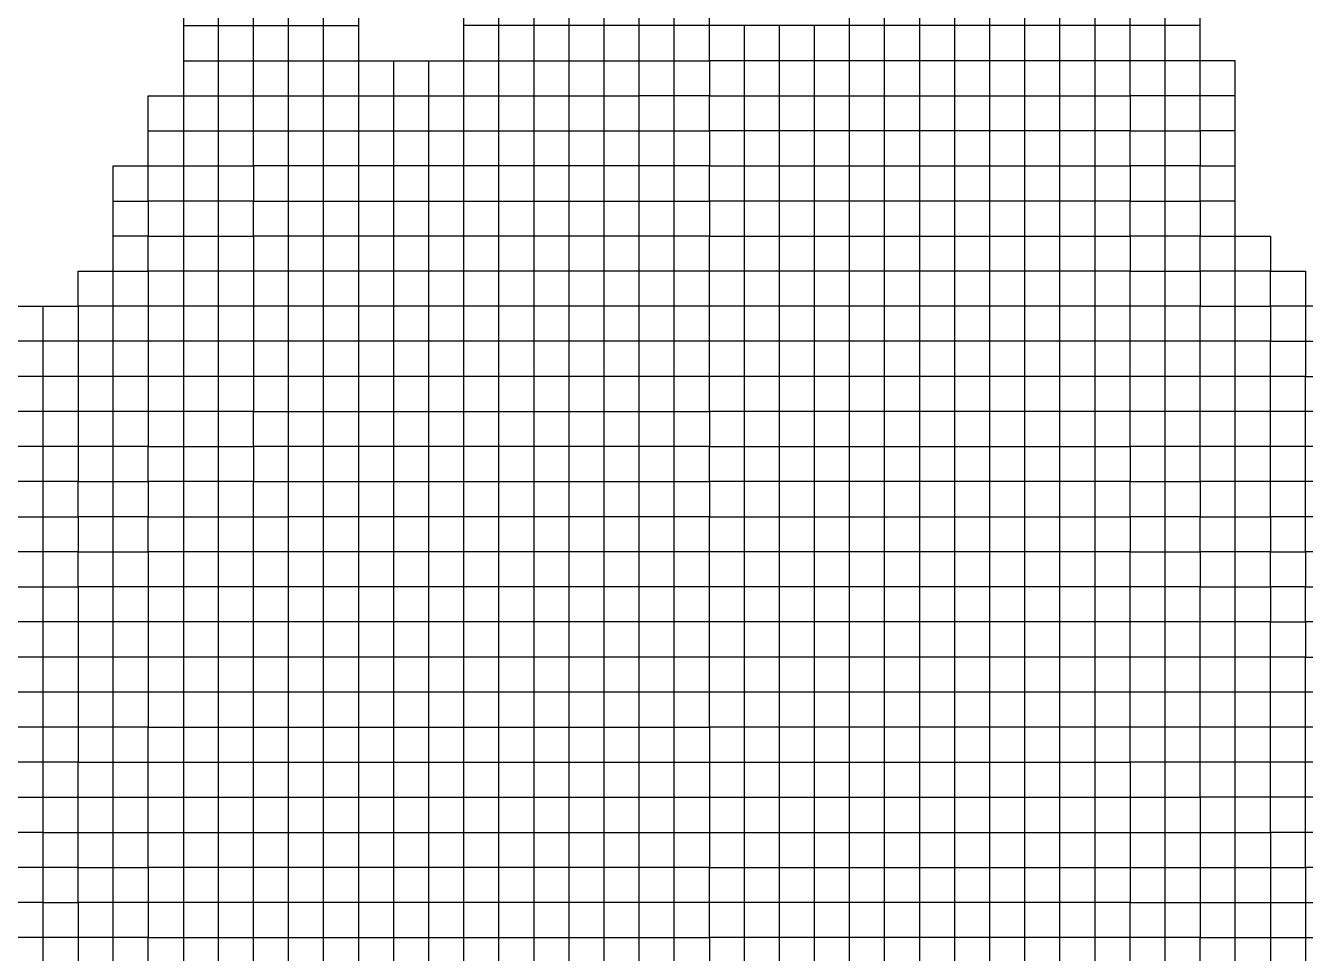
# Model space of a CAD drawing. Header units: millimetres. Extents: x 0 to 420, y 0 to 297.
# Drawn here: x 357.578 to 360.74, y 71.318 to 73.61 of the extents above; entities that cross this region are included whole.
import ezdxf
from ezdxf.enums import TextEntityAlignment as Align

# ---------------------------------------------------------------- set-up
doc = ezdxf.new("R2010")
doc.units = ezdxf.units.MM
doc.layers.add('TEXT', color=255, linetype='Continuous')
doc.styles.add('ECL', font='SIMFANG_2312.TTF', dxfattribs={"width": 0.7, "height": 3})

# ---------------------------------------------------------------- blocks, each defined once
blk = doc.blocks.new('*U60')
at = {"color": 34, "linetype": 'Continuous'}
for points in [[(-25.0635, -3.0005), (-25.212, -3.0005)], [(-19.569, -1.2185), (-19.7175, -1.2185), (-19.7175, -1.07), (-19.866, -1.07), (-19.866, -0.9215), (-20.0145, -0.9215), (-20.163, -0.9215), (-20.163, -0.773), (-20.3115, -0.773), (-20.46, -0.773), (-20.46, -0.6245), (-20.6085, -0.6245), (-20.757, -0.6245), (-20.9055, -0.6245), (-21.054, -0.6245), (-21.2025, -0.6245), (-21.351, -0.6245), (-21.4995, -0.6245), (-21.648, -0.6245), (-21.7965, -0.6245), (-21.945, -0.6245), (-22.0935, -0.6245), (-22.242, -0.6245), (-22.242, -0.476), (-22.3905, -0.476), (-22.539, -0.476), (-22.6875, -0.476), (-22.836, -0.476), (-22.9845, -0.476), (-23.133, -0.476), (-23.2815, -0.476), (-23.43, -0.476), (-23.5785, -0.476), (-23.727, -0.476), (-23.8755, -0.476), (-24.024, -0.476), (-24.1725, -0.476), (-24.1725, -0.6245), (-24.321, -0.6245), (-24.4695, -0.6245), (-24.618, -0.6245), (-24.618, -0.773), (-24.7665, -0.773), (-24.915, -0.773), (-24.915, -0.9215), (-25.0635, -0.9215), (-25.212, -0.9215)]]:
    blk.add_lwpolyline(points, dxfattribs=at)
at = {"color": 47, "linetype": 'Continuous'}
for points in [[(-20.9055, -3.5945), (-20.9055, -3.446), (-20.9055, -3.2975), (-20.9055, -3.149), (-20.9055, -3.0005), (-20.9055, -2.852), (-20.9055, -2.7035), (-20.9055, -2.555), (-20.9055, -2.4065), (-20.9055, -2.258), (-20.9055, -2.1095), (-20.9055, -1.961), (-20.9055, -1.8125), (-20.9055, -1.664), (-20.9055, -1.5155), (-20.9055, -1.367), (-20.9055, -1.2185), (-20.9055, -1.07), (-20.9055, -0.9215), (-20.9055, -0.773), (-20.9055, -0.6245), (-20.9055, -0.476), (-20.9055, -0.3275), (-20.9055, -0.179), (-20.9055, -0.0305), (-20.9055, 0.118), (-20.9055, 0.2665), (-20.9055, 0.415), (-20.9055, 0.5635)], [(-24.4695, 0.5635), (-24.4695, 0.415), (-24.4695, 0.2665), (-24.4695, 0.118), (-24.4695, -0.0305), (-24.4695, -0.179), (-24.4695, -0.3275), (-24.4695, -0.476), (-24.4695, -0.6245), (-24.4695, -0.773), (-24.4695, -0.9215), (-24.4695, -1.07), (-24.4695, -1.2185), (-24.4695, -1.367), (-24.4695, -1.5155), (-24.4695, -1.664), (-24.4695, -1.8125), (-24.4695, -1.961), (-24.4695, -2.1095), (-24.4695, -2.258), (-24.4695, -2.4065), (-24.4695, -2.555), (-24.4695, -2.7035), (-24.4695, -2.852), (-24.4695, -3.0005), (-24.4695, -3.149), (-24.4695, -3.2975), (-24.4695, -3.446), (-24.4695, -3.5945)]]:
    blk.add_lwpolyline(points, dxfattribs=at)
at = {"color": 77, "linetype": 'Continuous'}
for points in [[(-24.1725, -3.5945), (-24.1725, -3.446), (-24.1725, -3.2975), (-24.1725, -3.149), (-24.1725, -3.0005), (-24.1725, -2.852), (-24.1725, -2.7035), (-24.1725, -2.555), (-24.1725, -2.4065), (-24.1725, -2.258), (-24.1725, -2.1095), (-24.1725, -1.961), (-24.1725, -1.8125), (-24.1725, -1.664), (-24.024, -1.664), (-24.024, -1.5155), (-24.024, -1.367), (-24.024, -1.2185), (-24.024, -1.07), (-24.024, -0.9215), (-24.024, -0.773), (-24.024, -0.6245), (-24.024, -0.476), (-24.024, -0.3275), (-24.024, -0.179), (-24.024, -0.0305), (-24.024, 0.118), (-24.024, 0.2665), (-24.024, 0.415), (-24.024, 0.5635)], [(-22.3905, -3.5945), (-22.3905, -3.446), (-22.3905, -3.2975), (-22.3905, -3.149), (-22.3905, -3.0005), (-22.3905, -2.852), (-22.3905, -2.7035), (-22.3905, -2.555), (-22.3905, -2.4065), (-22.3905, -2.258), (-22.3905, -2.1095), (-22.3905, -1.961), (-22.3905, -1.8125), (-22.3905, -1.664), (-22.3905, -1.5155), (-22.3905, -1.367), (-22.3905, -1.2185), (-22.3905, -1.07), (-22.3905, -0.9215), (-22.3905, -0.773), (-22.3905, -0.6245), (-22.3905, -0.476), (-22.3905, -0.3275), (-22.3905, -0.179), (-22.3905, -0.0305), (-22.3905, 0.118), (-22.3905, 0.2665), (-22.3905, 0.415), (-22.3905, 0.5635)], [(-23.8755, -3.5945), (-23.8755, -3.446), (-23.8755, -3.2975), (-23.8755, -3.149), (-23.8755, -3.0005), (-23.8755, -2.852), (-23.8755, -2.7035), (-23.8755, -2.555), (-23.8755, -2.4065), (-23.8755, -2.258), (-23.8755, -2.1095), (-23.8755, -1.961), (-23.8755, -1.8125), (-23.8755, -1.664), (-23.8755, -1.5155), (-23.8755, -1.367), (-23.8755, -1.2185), (-23.8755, -1.07), (-23.8755, -0.9215), (-23.8755, -0.773), (-23.8755, -0.6245), (-23.8755, -0.476), (-23.8755, -0.3275), (-23.8755, -0.179), (-23.8755, -0.0305), (-23.8755, 0.118), (-23.8755, 0.2665), (-23.8755, 0.415), (-23.8755, 0.5635)]]:
    blk.add_lwpolyline(points, dxfattribs=at)
at = {"color": 87, "linetype": 'Continuous'}
for points in [[(-21.351, -3.5945), (-21.351, -3.446), (-21.351, -3.2975), (-21.351, -3.149), (-21.351, -3.0005), (-21.351, -2.852), (-21.351, -2.7035), (-21.351, -2.555), (-21.351, -2.4065), (-21.351, -2.258), (-21.351, -2.1095), (-21.351, -1.961), (-21.351, -1.8125), (-21.351, -1.664), (-21.351, -1.5155), (-21.351, -1.367), (-21.351, -1.2185), (-21.351, -1.07), (-21.351, -0.9215), (-21.351, -0.773), (-21.351, -0.6245), (-21.351, -0.476), (-21.351, -0.3275), (-21.351, -0.179), (-21.351, -0.0305), (-21.351, 0.118), (-21.351, 0.2665), (-21.351, 0.415), (-21.351, 0.5635)], [(-21.648, -3.5945), (-21.648, -3.446), (-21.648, -3.2975), (-21.648, -3.149), (-21.648, -3.0005), (-21.648, -2.852), (-21.648, -2.7035), (-21.648, -2.555), (-21.648, -2.4065), (-21.648, -2.258), (-21.648, -2.1095), (-21.648, -1.961), (-21.648, -1.8125), (-21.648, -1.664), (-21.648, -1.5155), (-21.648, -1.367), (-21.648, -1.2185), (-21.648, -1.07), (-21.648, -0.9215), (-21.648, -0.773), (-21.648, -0.6245), (-21.648, -0.476), (-21.648, -0.3275), (-21.648, -0.179), (-21.648, -0.0305), (-21.648, 0.118), (-21.648, 0.2665), (-21.648, 0.415), (-21.648, 0.5635)], [(-24.7665, -3.5945), (-24.7665, -3.446), (-24.7665, -3.2975), (-24.7665, -3.149), (-24.7665, -3.0005), (-24.7665, -2.852), (-24.7665, -2.7035), (-24.7665, -2.555), (-24.7665, -2.4065), (-24.7665, -2.258), (-24.7665, -2.1095), (-24.7665, -1.961), (-24.7665, -1.8125), (-24.7665, -1.664), (-24.7665, -1.5155), (-24.7665, -1.367), (-24.7665, -1.2185), (-24.7665, -1.07), (-24.7665, -0.9215), (-24.7665, -0.773), (-24.7665, -0.6245), (-24.7665, -0.476), (-24.7665, -0.3275), (-24.7665, -0.179), (-24.618, -0.179), (-24.618, -0.0305), (-24.618, 0.118), (-24.4695, 0.118), (-24.321, 0.118), (-24.1725, 0.118), (-24.1725, 0.2665), (-24.024, 0.2665), (-23.8755, 0.2665), (-23.727, 0.2665), (-23.2815, 0.2665), (-23.133, 0.2665), (-22.9845, 0.2665), (-22.836, 0.2665), (-22.6875, 0.2665), (-22.539, 0.2665), (-22.3905, 0.2665), (-22.242, 0.2665), (-22.242, 0.118), (-22.0935, 0.118), (-21.945, 0.118), (-21.7965, 0.118), (-21.648, 0.118), (-21.4995, 0.118), (-21.351, 0.118), (-21.2025, 0.118), (-21.054, 0.118), (-20.9055, 0.118), (-20.757, 0.118), (-20.6085, 0.118), (-20.46, 0.118), (-20.46, -0.0305), (-20.3115, -0.0305), (-20.163, -0.0305), (-20.163, -0.179), (-20.0145, -0.179)]]:
    blk.add_lwpolyline(points, dxfattribs=at)
at = {"color": 97, "linetype": 'Continuous'}
for points in [[(-20.757, -3.5945), (-20.757, -3.446), (-20.757, -3.2975), (-20.757, -3.149), (-20.757, -3.0005), (-20.757, -2.852), (-20.757, -2.7035), (-20.757, -2.555), (-20.757, -2.4065), (-20.757, -2.258), (-20.757, -2.1095), (-20.757, -1.961), (-20.757, -1.8125), (-20.757, -1.664), (-20.757, -1.5155), (-20.757, -1.367), (-20.757, -1.2185), (-20.757, -1.07), (-20.757, -0.9215), (-20.757, -0.773), (-20.757, -0.6245), (-20.757, -0.476), (-20.757, -0.3275), (-20.757, -0.179), (-20.757, -0.0305), (-20.757, 0.118), (-20.757, 0.2665), (-20.757, 0.415), (-20.757, 0.5635)], [(-20.6085, -3.5945), (-20.6085, -3.446), (-20.6085, -3.2975), (-20.6085, -3.149), (-20.6085, -3.0005), (-20.6085, -2.852), (-20.6085, -2.7035), (-20.6085, -2.555), (-20.6085, -2.4065), (-20.6085, -2.258), (-20.6085, -2.1095), (-20.6085, -1.961), (-20.6085, -1.8125), (-20.6085, -1.664), (-20.6085, -1.5155), (-20.6085, -1.367), (-20.6085, -1.2185), (-20.6085, -1.07), (-20.6085, -0.9215), (-20.6085, -0.773), (-20.6085, -0.6245), (-20.6085, -0.476), (-20.6085, -0.3275), (-20.6085, -0.179), (-20.6085, -0.0305), (-20.6085, 0.118), (-20.6085, 0.2665), (-20.6085, 0.415), (-20.6085, 0.5635)], [(-22.9845, -3.5945), (-22.9845, -3.446), (-22.9845, -3.2975), (-22.9845, -3.149), (-22.9845, -3.0005), (-22.9845, -2.852), (-22.9845, -2.7035), (-22.9845, -2.555), (-22.9845, -2.4065), (-22.9845, -2.258), (-22.9845, -2.1095), (-22.9845, -1.961), (-22.9845, -1.8125), (-22.9845, -1.664), (-22.9845, -1.5155), (-22.9845, -1.367), (-22.9845, -1.2185), (-22.9845, -1.07), (-22.9845, -0.9215), (-22.9845, -0.773), (-22.9845, -0.6245), (-22.9845, -0.476), (-22.9845, -0.3275), (-22.9845, -0.179), (-22.9845, -0.0305), (-22.9845, 0.118), (-22.9845, 0.2665), (-22.9845, 0.415), (-22.9845, 0.5635)], [(-23.2815, -3.5945), (-23.2815, -3.446), (-23.2815, -3.2975), (-23.2815, -3.149), (-23.2815, -3.0005), (-23.2815, -2.852), (-23.2815, -2.7035), (-23.2815, -2.555), (-23.2815, -2.4065), (-23.2815, -2.258), (-23.2815, -2.1095), (-23.2815, -1.961), (-23.2815, -1.8125), (-23.2815, -1.664), (-23.2815, -1.5155), (-23.2815, -1.367), (-23.2815, -1.2185), (-23.2815, -1.07), (-23.2815, -0.9215), (-23.2815, -0.773), (-23.2815, -0.6245), (-23.2815, -0.476), (-23.2815, -0.3275), (-23.2815, -0.179), (-23.2815, -0.0305), (-23.2815, 0.118), (-23.2815, 0.2665), (-23.2815, 0.415), (-23.2815, 0.5635)], [(-21.4995, -3.5945), (-21.4995, -3.446), (-21.4995, -3.2975), (-21.4995, -3.149), (-21.4995, -3.0005), (-21.4995, -2.852), (-21.4995, -2.7035), (-21.4995, -2.555), (-21.4995, -2.4065), (-21.4995, -2.258), (-21.4995, -2.1095), (-21.4995, -1.961), (-21.4995, -1.8125), (-21.4995, -1.664), (-21.4995, -1.5155), (-21.4995, -1.367), (-21.4995, -1.2185), (-21.4995, -1.07), (-21.4995, -0.9215), (-21.4995, -0.773), (-21.4995, -0.6245), (-21.4995, -0.476), (-21.4995, -0.3275), (-21.4995, -0.179), (-21.4995, -0.0305), (-21.4995, 0.118), (-21.4995, 0.2665), (-21.4995, 0.415), (-21.4995, 0.5635)], [(-21.054, -3.5945), (-21.054, -3.446), (-21.054, -3.2975), (-21.054, -3.149), (-21.054, -3.0005), (-21.054, -2.852), (-21.054, -2.7035), (-21.054, -2.555), (-21.054, -2.4065), (-21.054, -2.258), (-21.054, -2.1095), (-21.054, -1.961), (-21.054, -1.8125), (-21.054, -1.664), (-21.054, -1.5155), (-21.054, -1.367), (-21.054, -1.2185), (-21.054, -1.07), (-21.054, -0.9215), (-21.054, -0.773), (-21.054, -0.6245), (-21.054, -0.476), (-21.054, -0.3275), (-21.054, -0.179), (-21.054, -0.0305), (-21.054, 0.118), (-21.054, 0.2665), (-21.054, 0.415), (-21.054, 0.5635)], [(-21.2025, -3.5945), (-21.2025, -3.446), (-21.2025, -3.2975), (-21.2025, -3.149), (-21.2025, -3.0005), (-21.2025, -2.852), (-21.2025, -2.7035), (-21.2025, -2.555), (-21.2025, -2.4065), (-21.2025, -2.258), (-21.2025, -2.1095), (-21.2025, -1.961), (-21.2025, -1.8125), (-21.2025, -1.664), (-21.2025, -1.5155), (-21.2025, -1.367), (-21.2025, -1.2185), (-21.2025, -1.07), (-21.2025, -0.9215), (-21.2025, -0.773), (-21.2025, -0.6245), (-21.2025, -0.476), (-21.2025, -0.3275), (-21.2025, -0.179), (-21.2025, -0.0305), (-21.2025, 0.118), (-21.2025, 0.2665), (-21.2025, 0.415), (-21.2025, 0.5635)], [(-20.3115, -3.5945), (-20.3115, -3.446), (-20.3115, -3.2975), (-20.3115, -3.149), (-20.3115, -3.0005), (-20.3115, -2.852), (-20.3115, -2.7035), (-20.3115, -2.555), (-20.3115, -2.4065), (-20.3115, -2.258), (-20.3115, -2.1095), (-20.3115, -1.961), (-20.3115, -1.8125), (-20.3115, -1.664), (-20.3115, -1.5155), (-20.3115, -1.367), (-20.3115, -1.2185), (-20.3115, -1.07), (-20.3115, -0.9215), (-20.3115, -0.773), (-20.3115, -0.6245), (-20.3115, -0.476), (-20.3115, -0.3275), (-20.3115, -0.179), (-20.3115, -0.0305), (-20.3115, 0.118), (-20.3115, 0.2665), (-20.3115, 0.415), (-20.3115, 0.5635)], [(-24.321, -3.5945), (-24.321, -3.446), (-24.321, -3.2975), (-24.321, -3.149), (-24.321, -3.0005), (-24.321, -2.852), (-24.321, -2.7035), (-24.321, -2.555), (-24.321, -2.4065), (-24.321, -2.258), (-24.321, -2.1095), (-24.321, -1.961), (-24.321, -1.8125), (-24.321, -1.664), (-24.321, -1.5155), (-24.321, -1.367), (-24.321, -1.2185), (-24.321, -1.07), (-24.321, -0.9215), (-24.321, -0.773), (-24.321, -0.6245), (-24.321, -0.476), (-24.321, -0.3275), (-24.321, -0.179), (-24.321, -0.0305), (-24.321, 0.118), (-24.321, 0.2665), (-24.321, 0.415), (-24.321, 0.5635)]]:
    blk.add_lwpolyline(points, dxfattribs=at)
at = {"color": 57, "linetype": 'Continuous'}
for points in [[(-22.6875, -3.5945), (-22.6875, -3.446), (-22.6875, -3.2975), (-22.6875, -3.149), (-22.6875, -3.0005), (-22.6875, -2.852), (-22.6875, -2.7035), (-22.6875, -2.555), (-22.6875, -2.4065), (-22.6875, -2.258), (-22.6875, -2.1095), (-22.6875, -1.961), (-22.6875, -1.8125), (-22.6875, -1.664), (-22.6875, -1.5155), (-22.6875, -1.367), (-22.6875, -1.2185), (-22.6875, -1.07), (-22.6875, -0.9215), (-22.6875, -0.773), (-22.6875, -0.6245), (-22.6875, -0.476), (-22.6875, -0.3275), (-22.6875, -0.179), (-22.6875, -0.0305), (-22.6875, 0.118), (-22.6875, 0.2665), (-22.6875, 0.415), (-22.6875, 0.5635)], [(-19.569, -1.367), (-19.7175, -1.367), (-19.7175, -1.2185), (-19.866, -1.2185), (-19.866, -1.07), (-20.0145, -1.07), (-20.163, -1.07), (-20.163, -0.9215), (-20.3115, -0.9215), (-20.46, -0.9215), (-20.46, -0.773), (-20.6085, -0.773), (-20.757, -0.773), (-20.9055, -0.773), (-21.054, -0.773), (-21.2025, -0.773), (-21.351, -0.773), (-21.4995, -0.773), (-21.648, -0.773), (-21.7965, -0.773), (-21.945, -0.773), (-22.0935, -0.773), (-22.242, -0.773), (-22.242, -0.6245), (-22.3905, -0.6245), (-22.539, -0.6245), (-22.6875, -0.6245), (-22.836, -0.6245), (-22.9845, -0.6245), (-23.133, -0.6245), (-23.2815, -0.6245), (-23.43, -0.6245), (-23.5785, -0.6245), (-23.727, -0.6245), (-23.8755, -0.6245), (-24.024, -0.6245), (-24.1725, -0.6245), (-24.1725, -0.773), (-24.321, -0.773), (-24.4695, -0.773), (-24.618, -0.773), (-24.618, -0.9215), (-24.7665, -0.9215), (-24.915, -0.9215), (-24.915, -1.07), (-25.0635, -1.07), (-25.212, -1.07)], [(-24.915, -0.773), (-24.915, -0.6245), (-24.7665, -0.6245), (-24.618, -0.6245), (-24.618, -0.476), (-24.4695, -0.476), (-24.321, -0.476), (-24.1725, -0.476), (-24.1725, -0.3275), (-24.024, -0.3275), (-23.8755, -0.3275), (-23.727, -0.3275), (-23.5785, -0.3275), (-23.43, -0.3275), (-23.2815, -0.3275), (-23.133, -0.3275), (-22.9845, -0.3275), (-22.836, -0.3275), (-22.6875, -0.3275), (-22.539, -0.3275), (-22.3905, -0.3275), (-22.242, -0.3275), (-22.242, -0.476), (-22.0935, -0.476), (-21.945, -0.476), (-21.7965, -0.476), (-21.648, -0.476), (-21.4995, -0.476), (-21.351, -0.476), (-21.2025, -0.476), (-21.054, -0.476), (-20.9055, -0.476), (-20.757, -0.476), (-20.6085, -0.476), (-20.46, -0.476), (-20.46, -0.6245), (-20.3115, -0.6245), (-20.163, -0.6245), (-20.163, -0.773), (-20.0145, -0.773), (-19.866, -0.773), (-19.866, -0.9215), (-19.7175, -0.9215), (-19.7175, -1.07), (-19.569, -1.07)]]:
    blk.add_lwpolyline(points, dxfattribs=at)
at = {"color": 252, "linetype": 'Continuous'}
for points in [[(-22.539, -0.476), (-22.539, -0.3275), (-22.539, -0.179), (-22.539, -0.0305), (-22.539, 0.118), (-22.539, 0.2665), (-22.539, 0.415), (-22.539, 0.5635), (-22.539, 0.712), (-22.539, 0.8605), (-22.539, 1.009), (-22.539, 1.1575), (-22.539, 1.306), (-22.539, 1.4545), (-22.539, 1.603), (-22.539, 1.7515), (-22.539, 1.9), (-22.539, 2.0485), (-22.539, 2.197), (-22.539, 2.3455), (-22.539, 2.494), (-22.539, 2.6425), (-22.539, 2.791)], [(-24.4695, 0.415), (-24.321, 0.415), (-24.1725, 0.415), (-24.1725, 0.5635), (-24.024, 0.5635), (-23.8755, 0.5635), (-23.727, 0.5635)], [(-24.4695, 0.2665), (-24.321, 0.2665), (-24.1725, 0.2665), (-24.1725, 0.415), (-24.024, 0.415), (-23.8755, 0.415), (-23.727, 0.415)]]:
    blk.add_lwpolyline(points, dxfattribs=at)
at = {"color": 86, "linetype": 'Continuous'}
blk.add_lwpolyline([(-23.133, -3.5945), (-23.133, -3.446), (-23.133, -3.2975), (-23.133, -3.149), (-23.133, -3.0005), (-23.133, -2.852), (-23.133, -2.7035), (-23.133, -2.555), (-23.133, -2.4065), (-23.133, -2.258), (-23.133, -2.1095), (-23.133, -1.961), (-23.133, -1.8125), (-23.133, -1.664), (-23.133, -1.5155), (-23.133, -1.367), (-23.133, -1.2185), (-23.133, -1.07), (-23.133, -0.9215), (-23.133, -0.773), (-23.133, -0.6245), (-23.133, -0.476), (-23.133, -0.3275), (-23.133, -0.179), (-23.133, -0.0305), (-23.133, 0.118), (-23.133, 0.2665), (-23.133, 0.415), (-23.133, 0.5635)], dxfattribs=at)
at = {"color": 15, "linetype": 'Continuous'}
for points in [[(-25.0635, -3.2975), (-25.212, -3.2975)], [(-24.915, -3.446), (-25.0635, -3.446), (-25.212, -3.446)]]:
    blk.add_lwpolyline(points, dxfattribs=at)
at = {"color": 67, "linetype": 'Continuous'}
blk.add_lwpolyline([(-20.0145, -3.5945), (-20.0145, -3.446), (-20.0145, -3.2975), (-20.0145, -3.149), (-20.0145, -3.0005), (-20.0145, -2.852), (-20.0145, -2.7035), (-20.0145, -2.555), (-20.0145, -2.4065), (-20.0145, -2.258), (-20.0145, -2.1095), (-20.0145, -1.961), (-20.0145, -1.8125), (-20.0145, -1.664), (-20.0145, -1.5155), (-20.0145, -1.367), (-20.0145, -1.2185), (-20.0145, -1.07), (-20.0145, -0.9215), (-20.0145, -0.773), (-20.0145, -0.6245), (-20.0145, -0.476), (-20.0145, -0.3275), (-20.0145, -0.179), (-20.0145, -0.0305), (-20.0145, 0.118), (-20.0145, 0.2665), (-20.163, 0.2665), (-20.163, 0.415), (-20.163, 0.5635)], dxfattribs=at)
at = {"color": 84, "linetype": 'Continuous'}
for points in [[(-23.727, -3.5945), (-23.727, -3.446), (-23.727, -3.2975), (-23.727, -3.149), (-23.727, -3.0005), (-23.727, -2.852), (-23.727, -2.7035), (-23.727, -2.555), (-23.727, -2.4065), (-23.727, -2.258), (-23.727, -2.1095), (-23.727, -1.961), (-23.727, -1.8125), (-23.727, -1.664), (-23.727, -1.5155), (-23.727, -1.367), (-23.727, -1.2185), (-23.727, -1.07), (-23.727, -0.9215), (-23.727, -0.773), (-23.727, -0.6245), (-23.727, -0.476), (-23.727, -0.3275), (-23.727, -0.179), (-23.727, -0.0305), (-23.727, 0.118), (-23.727, 0.2665), (-23.727, 0.415), (-23.727, 0.5635)], [(-22.836, -3.5945), (-22.836, -3.446), (-22.836, -3.2975), (-22.836, -3.149), (-22.836, -3.0005), (-22.836, -2.852), (-22.836, -2.7035), (-22.836, -2.555), (-22.836, -2.4065), (-22.836, -2.258), (-22.836, -2.1095), (-22.836, -1.961), (-22.836, -1.8125), (-22.836, -1.664), (-22.836, -1.5155), (-22.836, -1.367), (-22.836, -1.2185), (-22.836, -1.07), (-22.836, -0.9215), (-22.836, -0.773), (-22.836, -0.6245), (-22.836, -0.476), (-22.836, -0.3275), (-22.836, -0.179), (-22.836, -0.0305), (-22.836, 0.118), (-22.836, 0.2665), (-22.836, 0.415), (-22.836, 0.5635)], [(-21.945, -3.5945), (-21.945, -3.446), (-21.945, -3.2975), (-21.945, -3.149), (-21.945, -3.0005), (-21.945, -2.852), (-21.945, -2.7035), (-21.945, -2.555), (-21.945, -2.4065), (-21.945, -2.258), (-21.945, -2.1095), (-21.945, -1.961), (-21.945, -1.8125), (-21.945, -1.664), (-21.945, -1.5155), (-21.945, -1.367), (-21.945, -1.2185), (-21.945, -1.07), (-21.945, -0.9215), (-21.945, -0.773), (-21.945, -0.6245), (-21.945, -0.476), (-21.945, -0.3275), (-21.945, -0.179), (-21.945, -0.0305), (-21.945, 0.118), (-21.945, 0.2665), (-21.945, 0.415)], [(-21.7965, -3.5945), (-21.7965, -3.446), (-21.7965, -3.2975), (-21.7965, -3.149), (-21.7965, -3.0005), (-21.7965, -2.852), (-21.7965, -2.7035), (-21.7965, -2.555), (-21.7965, -2.4065), (-21.7965, -2.258), (-21.7965, -2.1095), (-21.7965, -1.961), (-21.7965, -1.8125), (-21.7965, -1.664), (-21.7965, -1.5155), (-21.7965, -1.367), (-21.7965, -1.2185), (-21.7965, -1.07), (-21.7965, -0.9215), (-21.7965, -0.773), (-21.7965, -0.6245), (-21.7965, -0.476), (-21.7965, -0.3275), (-21.7965, -0.179), (-21.7965, -0.0305), (-21.7965, 0.118), (-21.7965, 0.2665), (-21.7965, 0.415)], [(-23.5785, -3.5945), (-23.5785, -3.446), (-23.5785, -3.2975), (-23.5785, -3.149), (-23.5785, -3.0005), (-23.5785, -2.852), (-23.5785, -2.7035), (-23.5785, -2.555), (-23.5785, -2.4065), (-23.5785, -2.258), (-23.5785, -2.1095), (-23.5785, -1.961), (-23.5785, -1.8125), (-23.5785, -1.664), (-23.5785, -1.5155), (-23.5785, -1.367), (-23.5785, -1.2185), (-23.5785, -1.07), (-23.5785, -0.9215), (-23.5785, -0.773), (-23.5785, -0.6245), (-23.5785, -0.476), (-23.5785, -0.3275), (-23.5785, -0.179), (-23.5785, -0.0305), (-23.5785, 0.118), (-23.5785, 0.2665)], [(-23.43, -3.5945), (-23.43, -3.446), (-23.43, -3.2975), (-23.43, -3.149), (-23.43, -3.0005), (-23.43, -2.852), (-23.43, -2.7035), (-23.43, -2.555), (-23.43, -2.4065), (-23.43, -2.258), (-23.43, -2.1095), (-23.43, -1.961), (-23.43, -1.8125), (-23.43, -1.664), (-23.43, -1.5155), (-23.43, -1.367), (-23.43, -1.2185), (-23.43, -1.07), (-23.43, -0.9215), (-23.43, -0.773), (-23.43, -0.6245), (-23.43, -0.476), (-23.43, -0.3275), (-23.43, -0.179), (-23.43, -0.0305), (-23.43, 0.118), (-23.43, 0.2665)], [(-25.0635, -3.8915), (-25.0635, -3.743), (-25.0635, -3.5945), (-25.0635, -3.446), (-25.0635, -3.2975), (-25.0635, -3.149), (-25.0635, -3.0005), (-25.0635, -2.852), (-25.0635, -2.7035), (-25.0635, -2.555), (-25.0635, -2.4065), (-25.0635, -2.258), (-25.0635, -2.1095), (-25.0635, -1.961), (-25.0635, -1.8125), (-25.0635, -1.664), (-25.0635, -1.5155), (-25.0635, -1.367), (-25.0635, -1.2185), (-25.0635, -1.07), (-25.0635, -0.9215), (-25.0635, -0.773)], [(-19.569, -2.4065), (-19.7175, -2.4065), (-19.7175, -2.258), (-19.866, -2.258), (-19.866, -2.1095), (-20.0145, -2.1095), (-20.163, -2.1095), (-20.163, -1.961), (-20.3115, -1.961), (-20.46, -1.961), (-20.46, -1.8125), (-20.6085, -1.8125), (-20.757, -1.8125), (-20.9055, -1.8125), (-21.054, -1.8125), (-21.2025, -1.8125), (-21.351, -1.8125), (-21.4995, -1.8125), (-21.648, -1.8125), (-21.7965, -1.8125), (-21.945, -1.8125), (-22.0935, -1.8125), (-22.242, -1.8125), (-22.242, -1.664), (-22.3905, -1.664), (-22.539, -1.664), (-22.6875, -1.664), (-22.836, -1.664), (-22.9845, -1.664), (-23.133, -1.664), (-23.2815, -1.664), (-23.43, -1.664), (-23.5785, -1.664), (-23.727, -1.664), (-23.8755, -1.664), (-24.024, -1.664)]]:
    blk.add_lwpolyline(points, dxfattribs=at)
at = {"color": 145, "linetype": 'Continuous'}
blk.add_lwpolyline([(-21.4995, 0.415), (-21.648, 0.415), (-22.242, 0.415), (-22.242, 0.5635), (-22.3905, 0.5635), (-22.539, 0.5635), (-22.6875, 0.5635), (-22.9845, 0.5635), (-23.133, 0.5635), (-23.2815, 0.5635)], dxfattribs=at)
at = {"color": 251, "linetype": 'Continuous'}
for points in [[(-20.163, 0.415), (-20.3115, 0.415), (-20.46, 0.415), (-20.46, 0.5635), (-20.6085, 0.5635), (-20.757, 0.5635), (-20.9055, 0.5635), (-21.054, 0.5635), (-21.2025, 0.5635), (-21.351, 0.5635), (-21.4995, 0.5635), (-21.648, 0.5635)], [(-20.0145, 0.118), (-20.163, 0.118), (-20.163, 0.2665), (-20.3115, 0.2665), (-20.46, 0.2665), (-20.46, 0.415), (-20.6085, 0.415), (-20.757, 0.415), (-20.9055, 0.415), (-21.054, 0.415), (-21.2025, 0.415), (-21.351, 0.415), (-21.4995, 0.415)]]:
    blk.add_lwpolyline(points, dxfattribs=at)
at = {"color": 147, "linetype": 'Continuous'}
blk.add_lwpolyline([(-20.0145, -0.0305), (-20.163, -0.0305), (-20.163, 0.118), (-20.3115, 0.118), (-20.46, 0.118), (-20.46, 0.2665), (-20.6085, 0.2665), (-20.757, 0.2665), (-20.9055, 0.2665), (-21.054, 0.2665), (-21.2025, 0.2665), (-21.351, 0.2665), (-21.4995, 0.2665), (-21.648, 0.2665), (-21.7965, 0.2665), (-21.945, 0.2665), (-22.0935, 0.2665), (-22.242, 0.2665), (-22.242, 0.415), (-22.3905, 0.415), (-22.539, 0.415), (-22.6875, 0.415), (-22.836, 0.415), (-22.9845, 0.415), (-23.133, 0.415), (-23.2815, 0.415)], dxfattribs=at)
at = {"color": 76, "linetype": 'Continuous'}
blk.add_lwpolyline([(-22.0935, -3.5945), (-22.0935, -3.446), (-22.0935, -3.2975), (-22.0935, -3.149), (-22.0935, -3.0005), (-22.0935, -2.852), (-22.0935, -2.7035), (-22.0935, -2.555), (-22.0935, -2.4065), (-22.0935, -2.258), (-22.0935, -2.1095), (-22.0935, -1.961), (-22.0935, -1.8125), (-22.0935, -1.664), (-22.0935, -1.5155), (-22.0935, -1.367), (-22.0935, -1.2185), (-22.0935, -1.07), (-22.0935, -0.9215), (-22.0935, -0.773), (-22.0935, -0.6245), (-22.0935, -0.476), (-22.0935, -0.3275), (-22.0935, -0.179), (-22.0935, -0.0305), (-22.0935, 0.118), (-22.0935, 0.2665), (-22.0935, 0.415)], dxfattribs=at)
at = {"color": 157, "linetype": 'Continuous'}
blk.add_lwpolyline([(-24.618, -0.0305), (-24.4695, -0.0305), (-24.321, -0.0305), (-24.1725, -0.0305), (-24.1725, 0.118), (-24.024, 0.118), (-23.8755, 0.118), (-23.727, 0.118), (-23.5785, 0.118), (-23.43, 0.118), (-23.2815, 0.118), (-23.133, 0.118), (-22.9845, 0.118), (-22.836, 0.118), (-22.6875, 0.118), (-22.539, 0.118)], dxfattribs=at)
at = {"color": 167, "linetype": 'Continuous'}
for points in [[(-20.0145, -0.3275), (-20.163, -0.3275), (-20.163, -0.179), (-20.3115, -0.179), (-20.46, -0.179), (-20.46, -0.0305), (-20.6085, -0.0305), (-20.757, -0.0305), (-20.9055, -0.0305), (-21.054, -0.0305), (-21.2025, -0.0305), (-21.351, -0.0305), (-21.4995, -0.0305), (-21.648, -0.0305), (-21.7965, -0.0305), (-21.945, -0.0305), (-22.0935, -0.0305), (-22.242, -0.0305), (-22.242, 0.118), (-22.3905, 0.118), (-22.539, 0.118)], [(-24.7665, -0.3275), (-24.618, -0.3275), (-24.618, -0.179), (-24.4695, -0.179), (-24.321, -0.179), (-24.1725, -0.179), (-24.1725, -0.0305), (-24.024, -0.0305), (-23.8755, -0.0305), (-23.727, -0.0305), (-23.5785, -0.0305), (-23.43, -0.0305), (-23.2815, -0.0305), (-23.133, -0.0305), (-22.9845, -0.0305), (-22.836, -0.0305), (-22.6875, -0.0305), (-22.539, -0.0305)], [(-19.7175, -0.773), (-19.866, -0.773), (-19.866, -0.6245), (-20.0145, -0.6245), (-20.163, -0.6245), (-20.163, -0.476), (-20.3115, -0.476), (-20.46, -0.476), (-20.46, -0.3275), (-20.6085, -0.3275), (-20.757, -0.3275), (-20.9055, -0.3275), (-21.054, -0.3275), (-21.2025, -0.3275), (-21.351, -0.3275), (-21.4995, -0.3275), (-21.648, -0.3275), (-21.7965, -0.3275), (-21.945, -0.3275), (-22.0935, -0.3275), (-22.242, -0.3275), (-22.242, -0.179), (-22.3905, -0.179), (-22.539, -0.179), (-22.6875, -0.179), (-22.836, -0.179), (-22.9845, -0.179), (-23.133, -0.179), (-23.2815, -0.179), (-23.43, -0.179), (-23.5785, -0.179), (-23.727, -0.179), (-23.8755, -0.179), (-24.024, -0.179), (-24.1725, -0.179), (-24.1725, -0.3275), (-24.321, -0.3275), (-24.4695, -0.3275), (-24.618, -0.3275), (-24.618, -0.476), (-24.7665, -0.476)]]:
    blk.add_lwpolyline(points, dxfattribs=at)
at = {"color": 75, "linetype": 'Continuous'}
blk.add_lwpolyline([(-22.539, -0.0305), (-22.3905, -0.0305), (-22.242, -0.0305), (-22.242, -0.179), (-22.0935, -0.179), (-21.945, -0.179), (-21.7965, -0.179), (-21.648, -0.179), (-21.4995, -0.179), (-21.351, -0.179), (-21.2025, -0.179), (-21.054, -0.179), (-20.9055, -0.179), (-20.757, -0.179), (-20.6085, -0.179), (-20.46, -0.179), (-20.46, -0.3275), (-20.3115, -0.3275), (-20.163, -0.3275), (-20.163, -0.476), (-20.0145, -0.476), (-19.866, -0.476), (-19.866, -0.6245), (-19.7175, -0.6245), (-19.7175, -0.773), (-19.7175, -0.9215), (-19.569, -0.9215)], dxfattribs=at)
at = {"color": 94, "linetype": 'Continuous'}
for points in [[(-22.539, -3.5945), (-22.539, -3.446), (-22.539, -3.2975), (-22.539, -3.149), (-22.539, -3.0005), (-22.539, -2.852), (-22.539, -2.7035), (-22.539, -2.555), (-22.539, -2.4065), (-22.539, -2.258), (-22.539, -2.1095), (-22.539, -1.961), (-22.539, -1.8125), (-22.539, -1.664), (-22.539, -1.5155), (-22.539, -1.367), (-22.539, -1.2185), (-22.539, -1.07), (-22.539, -0.9215), (-22.539, -0.773), (-22.539, -0.6245), (-22.539, -0.476)], [(-19.569, -1.5155), (-19.7175, -1.5155), (-19.7175, -1.367), (-19.866, -1.367), (-19.866, -1.2185), (-20.0145, -1.2185), (-20.163, -1.2185), (-20.163, -1.07), (-20.3115, -1.07), (-20.46, -1.07), (-20.46, -0.9215), (-20.6085, -0.9215), (-20.757, -0.9215), (-20.9055, -0.9215), (-21.054, -0.9215), (-21.2025, -0.9215), (-21.351, -0.9215), (-21.4995, -0.9215), (-21.648, -0.9215), (-21.7965, -0.9215), (-21.945, -0.9215), (-22.0935, -0.9215), (-22.242, -0.9215), (-22.242, -0.773), (-22.3905, -0.773), (-22.539, -0.773), (-22.6875, -0.773), (-22.836, -0.773), (-22.9845, -0.773), (-23.133, -0.773), (-23.2815, -0.773), (-23.43, -0.773), (-23.5785, -0.773), (-23.727, -0.773), (-23.8755, -0.773), (-24.024, -0.773), (-24.1725, -0.773), (-24.1725, -0.9215), (-24.321, -0.9215), (-24.4695, -0.9215), (-24.618, -0.9215), (-24.618, -1.07), (-24.7665, -1.07), (-24.915, -1.07), (-24.915, -1.2185), (-25.0635, -1.2185), (-25.212, -1.2185)], [(-19.569, -1.664), (-19.7175, -1.664), (-19.7175, -1.5155), (-19.866, -1.5155), (-19.866, -1.367), (-20.0145, -1.367), (-20.163, -1.367), (-20.163, -1.2185), (-20.3115, -1.2185), (-20.46, -1.2185), (-20.46, -1.07), (-20.6085, -1.07), (-20.757, -1.07), (-20.9055, -1.07), (-21.054, -1.07), (-21.2025, -1.07), (-21.351, -1.07), (-21.4995, -1.07), (-21.648, -1.07), (-21.7965, -1.07), (-21.945, -1.07), (-22.0935, -1.07), (-22.242, -1.07), (-22.242, -0.9215), (-22.3905, -0.9215), (-22.539, -0.9215), (-22.6875, -0.9215), (-22.836, -0.9215), (-22.9845, -0.9215), (-23.133, -0.9215), (-23.2815, -0.9215), (-23.43, -0.9215), (-23.5785, -0.9215), (-23.727, -0.9215), (-23.8755, -0.9215), (-24.024, -0.9215), (-24.1725, -0.9215), (-24.1725, -1.07), (-24.321, -1.07), (-24.4695, -1.07), (-24.618, -1.07), (-24.618, -1.2185), (-24.7665, -1.2185), (-24.915, -1.2185), (-24.915, -1.367), (-25.0635, -1.367), (-25.212, -1.367)], [(-25.212, -1.664), (-25.0635, -1.664), (-24.915, -1.664), (-24.915, -1.5155), (-24.7665, -1.5155), (-24.618, -1.5155), (-24.618, -1.367), (-24.4695, -1.367), (-24.321, -1.367), (-24.1725, -1.367), (-24.1725, -1.2185), (-24.024, -1.2185), (-23.8755, -1.2185), (-23.727, -1.2185), (-23.5785, -1.2185), (-23.43, -1.2185), (-23.2815, -1.2185), (-23.133, -1.2185), (-22.9845, -1.2185), (-22.836, -1.2185), (-22.6875, -1.2185), (-22.539, -1.2185), (-22.3905, -1.2185), (-22.242, -1.2185), (-22.242, -1.367), (-22.0935, -1.367), (-21.945, -1.367), (-21.7965, -1.367), (-21.648, -1.367), (-21.4995, -1.367), (-21.351, -1.367), (-21.2025, -1.367), (-21.054, -1.367), (-20.9055, -1.367), (-20.757, -1.367), (-20.6085, -1.367), (-20.46, -1.367), (-20.46, -1.5155), (-20.3115, -1.5155), (-20.163, -1.5155), (-20.163, -1.664), (-20.0145, -1.664), (-19.866, -1.664), (-19.866, -1.8125), (-19.7175, -1.8125), (-19.7175, -1.961), (-19.569, -1.961)], [(-19.569, -1.8125), (-19.7175, -1.8125), (-19.7175, -1.664), (-19.866, -1.664), (-19.866, -1.5155), (-20.0145, -1.5155), (-20.163, -1.5155), (-20.163, -1.367), (-20.3115, -1.367), (-20.46, -1.367), (-20.46, -1.2185), (-20.6085, -1.2185), (-20.757, -1.2185), (-20.9055, -1.2185), (-21.054, -1.2185), (-21.2025, -1.2185), (-21.351, -1.2185), (-21.4995, -1.2185), (-21.648, -1.2185), (-21.7965, -1.2185), (-21.945, -1.2185), (-22.0935, -1.2185), (-22.242, -1.2185), (-22.242, -1.07), (-22.3905, -1.07), (-22.539, -1.07), (-22.6875, -1.07), (-22.836, -1.07), (-22.9845, -1.07), (-23.133, -1.07), (-23.2815, -1.07), (-23.43, -1.07), (-23.5785, -1.07), (-23.727, -1.07), (-23.8755, -1.07), (-24.024, -1.07), (-24.1725, -1.07), (-24.1725, -1.2185), (-24.321, -1.2185), (-24.4695, -1.2185), (-24.618, -1.2185), (-24.618, -1.367), (-24.7665, -1.367), (-24.915, -1.367), (-24.915, -1.5155), (-25.0635, -1.5155), (-25.212, -1.5155)], [(-19.569, -2.1095), (-19.7175, -2.1095), (-19.7175, -1.961), (-19.866, -1.961), (-19.866, -1.8125), (-20.0145, -1.8125), (-20.163, -1.8125), (-20.163, -1.664), (-20.3115, -1.664), (-20.46, -1.664), (-20.46, -1.5155), (-20.6085, -1.5155), (-20.757, -1.5155), (-20.9055, -1.5155), (-21.054, -1.5155), (-21.2025, -1.5155), (-21.351, -1.5155), (-21.4995, -1.5155), (-21.648, -1.5155), (-21.7965, -1.5155), (-21.945, -1.5155), (-22.0935, -1.5155), (-22.242, -1.5155), (-22.242, -1.367), (-22.3905, -1.367), (-22.539, -1.367), (-22.6875, -1.367), (-22.836, -1.367), (-22.9845, -1.367), (-23.133, -1.367), (-23.2815, -1.367), (-23.43, -1.367), (-23.5785, -1.367), (-23.727, -1.367), (-23.8755, -1.367), (-24.024, -1.367), (-24.1725, -1.367), (-24.1725, -1.5155), (-24.321, -1.5155), (-24.4695, -1.5155), (-24.618, -1.5155), (-24.618, -1.664), (-24.7665, -1.664), (-24.915, -1.664), (-24.915, -1.8125), (-25.0635, -1.8125), (-25.212, -1.8125)], [(-19.569, -2.555), (-19.7175, -2.555), (-19.7175, -2.4065), (-19.866, -2.4065), (-19.866, -2.258), (-20.0145, -2.258), (-20.163, -2.258), (-20.163, -2.1095), (-20.3115, -2.1095), (-20.46, -2.1095), (-20.46, -1.961), (-20.6085, -1.961), (-20.757, -1.961), (-20.9055, -1.961), (-21.054, -1.961), (-21.2025, -1.961), (-21.351, -1.961), (-21.4995, -1.961), (-21.648, -1.961), (-21.7965, -1.961), (-21.945, -1.961), (-22.0935, -1.961), (-22.242, -1.961), (-22.242, -1.8125), (-22.3905, -1.8125), (-22.539, -1.8125), (-22.6875, -1.8125), (-22.836, -1.8125), (-22.9845, -1.8125), (-23.133, -1.8125), (-23.2815, -1.8125), (-23.43, -1.8125), (-23.5785, -1.8125), (-23.727, -1.8125), (-23.8755, -1.8125), (-24.024, -1.8125), (-24.1725, -1.8125), (-24.321, -1.8125), (-24.4695, -1.8125), (-24.618, -1.8125), (-24.618, -1.961), (-24.7665, -1.961), (-24.915, -1.961), (-24.915, -2.1095), (-25.0635, -2.1095), (-25.212, -2.1095)], [(-19.569, -2.7035), (-19.7175, -2.7035), (-19.7175, -2.555), (-19.866, -2.555), (-19.866, -2.4065), (-20.0145, -2.4065), (-20.163, -2.4065), (-20.163, -2.258), (-20.3115, -2.258), (-20.46, -2.258), (-20.46, -2.1095), (-20.6085, -2.1095), (-20.757, -2.1095), (-20.9055, -2.1095), (-21.054, -2.1095), (-21.2025, -2.1095), (-21.351, -2.1095), (-21.4995, -2.1095), (-21.648, -2.1095), (-21.7965, -2.1095), (-21.945, -2.1095), (-22.0935, -2.1095), (-22.242, -2.1095), (-22.242, -1.961), (-22.3905, -1.961), (-22.539, -1.961), (-22.6875, -1.961), (-22.836, -1.961), (-22.9845, -1.961), (-23.133, -1.961), (-23.2815, -1.961), (-23.43, -1.961), (-23.5785, -1.961), (-23.727, -1.961), (-23.8755, -1.961), (-24.024, -1.961), (-24.1725, -1.961), (-24.321, -1.961), (-24.4695, -1.961), (-24.618, -1.961), (-24.618, -2.1095), (-24.7665, -2.1095), (-24.915, -2.1095), (-24.915, -2.258), (-25.0635, -2.258), (-25.212, -2.258)]]:
    blk.add_lwpolyline(points, dxfattribs=at)
at = {"color": 91, "linetype": 'Continuous'}
for points in [[(-28.479, -0.773), (-24.915, -0.773)], [(-16.4505, -0.9215), (-16.7475, -0.9215), (-16.7475, -0.773), (-19.7175, -0.773)]]:
    blk.add_lwpolyline(points, dxfattribs=at)
at = {"color": 92, "linetype": 'Continuous'}
for points in [[(-25.212, -2.852), (-25.0635, -2.852), (-24.915, -2.852), (-24.915, -2.7035), (-24.7665, -2.7035), (-24.618, -2.7035), (-24.618, -2.555), (-24.4695, -2.555), (-24.321, -2.555), (-24.1725, -2.555), (-24.024, -2.555), (-23.8755, -2.555), (-23.727, -2.555), (-23.5785, -2.555), (-23.43, -2.555), (-23.2815, -2.555), (-23.133, -2.555), (-22.9845, -2.555), (-22.836, -2.555), (-22.6875, -2.555), (-22.539, -2.555), (-22.3905, -2.555), (-22.242, -2.555), (-22.242, -2.7035), (-22.0935, -2.7035), (-21.945, -2.7035), (-21.7965, -2.7035), (-21.648, -2.7035), (-21.4995, -2.7035), (-21.351, -2.7035), (-21.2025, -2.7035), (-21.054, -2.7035), (-20.9055, -2.7035), (-20.757, -2.7035), (-20.6085, -2.7035), (-20.46, -2.7035), (-20.46, -2.852), (-20.3115, -2.852), (-20.163, -2.852), (-20.163, -3.0005), (-20.0145, -3.0005), (-19.866, -3.0005), (-19.866, -3.149), (-19.7175, -3.149), (-19.7175, -3.2975), (-19.569, -3.2975)], [(-25.0635, -3.0005), (-24.915, -3.0005), (-24.915, -2.852), (-24.7665, -2.852), (-24.618, -2.852), (-24.618, -2.7035), (-24.4695, -2.7035), (-24.321, -2.7035), (-24.1725, -2.7035), (-24.024, -2.7035), (-23.8755, -2.7035), (-23.727, -2.7035), (-23.5785, -2.7035), (-23.43, -2.7035), (-23.2815, -2.7035), (-23.133, -2.7035), (-22.9845, -2.7035), (-22.836, -2.7035), (-22.6875, -2.7035), (-22.539, -2.7035), (-22.3905, -2.7035), (-22.242, -2.7035), (-22.242, -2.852), (-22.0935, -2.852), (-21.945, -2.852), (-21.7965, -2.852), (-21.648, -2.852), (-21.4995, -2.852), (-21.351, -2.852), (-21.2025, -2.852), (-21.054, -2.852), (-20.9055, -2.852), (-20.757, -2.852), (-20.6085, -2.852), (-20.46, -2.852), (-20.46, -3.0005), (-20.3115, -3.0005), (-20.163, -3.0005), (-20.163, -3.149), (-20.0145, -3.149), (-19.866, -3.149), (-19.866, -3.2975), (-19.7175, -3.2975), (-19.7175, -3.446), (-19.569, -3.446)], [(-25.0635, -3.2975), (-24.915, -3.2975), (-24.915, -3.149), (-24.7665, -3.149), (-24.618, -3.149), (-24.618, -3.0005), (-24.4695, -3.0005), (-24.321, -3.0005), (-24.1725, -3.0005), (-24.024, -3.0005), (-23.8755, -3.0005), (-23.727, -3.0005), (-23.5785, -3.0005), (-23.43, -3.0005), (-23.2815, -3.0005), (-23.133, -3.0005), (-22.9845, -3.0005), (-22.836, -3.0005), (-22.6875, -3.0005), (-22.539, -3.0005), (-22.3905, -3.0005), (-22.242, -3.0005), (-22.242, -3.149), (-22.0935, -3.149), (-21.945, -3.149), (-21.7965, -3.149), (-21.648, -3.149), (-21.4995, -3.149), (-21.351, -3.149), (-21.2025, -3.149), (-21.054, -3.149), (-20.9055, -3.149), (-20.757, -3.149), (-20.6085, -3.149), (-20.46, -3.149), (-20.46, -3.2975), (-20.3115, -3.2975), (-20.163, -3.2975), (-20.163, -3.446), (-20.0145, -3.446), (-19.866, -3.446), (-19.866, -3.5945)], [(-24.915, -3.149), (-24.915, -3.0005), (-24.7665, -3.0005), (-24.618, -3.0005), (-24.618, -2.852), (-24.4695, -2.852), (-24.321, -2.852), (-24.1725, -2.852), (-24.024, -2.852), (-23.8755, -2.852), (-23.727, -2.852), (-23.5785, -2.852), (-23.43, -2.852), (-23.2815, -2.852), (-23.133, -2.852), (-22.9845, -2.852), (-22.836, -2.852), (-22.6875, -2.852), (-22.539, -2.852), (-22.3905, -2.852), (-22.242, -2.852), (-22.242, -3.0005), (-22.0935, -3.0005), (-21.945, -3.0005), (-21.7965, -3.0005), (-21.648, -3.0005), (-21.4995, -3.0005), (-21.351, -3.0005), (-21.2025, -3.0005), (-21.054, -3.0005), (-20.9055, -3.0005), (-20.757, -3.0005), (-20.6085, -3.0005), (-20.46, -3.0005), (-20.46, -3.149), (-20.3115, -3.149), (-20.163, -3.149), (-20.163, -3.2975), (-20.0145, -3.2975), (-19.866, -3.2975), (-19.866, -3.446), (-19.7175, -3.446), (-19.7175, -3.5945)], [(-19.569, -2.852), (-19.7175, -2.852), (-19.7175, -2.7035), (-19.866, -2.7035), (-19.866, -2.555), (-20.0145, -2.555), (-20.163, -2.555), (-20.163, -2.4065), (-20.3115, -2.4065), (-20.46, -2.4065), (-20.46, -2.258), (-20.6085, -2.258), (-20.757, -2.258), (-20.9055, -2.258), (-21.054, -2.258), (-21.2025, -2.258), (-21.351, -2.258), (-21.4995, -2.258), (-21.648, -2.258), (-21.7965, -2.258), (-21.945, -2.258), (-22.0935, -2.258), (-22.242, -2.258), (-22.242, -2.1095), (-22.3905, -2.1095), (-22.539, -2.1095), (-22.6875, -2.1095), (-22.836, -2.1095), (-22.9845, -2.1095), (-23.133, -2.1095), (-23.2815, -2.1095), (-23.43, -2.1095), (-23.5785, -2.1095), (-23.727, -2.1095), (-23.8755, -2.1095), (-24.024, -2.1095), (-24.1725, -2.1095), (-24.321, -2.1095), (-24.4695, -2.1095), (-24.618, -2.1095), (-24.618, -2.258), (-24.7665, -2.258), (-24.915, -2.258), (-24.915, -2.4065), (-25.0635, -2.4065), (-25.212, -2.4065)], [(-19.569, -3.0005), (-19.7175, -3.0005), (-19.7175, -2.852), (-19.866, -2.852), (-19.866, -2.7035), (-20.0145, -2.7035), (-20.163, -2.7035), (-20.163, -2.555), (-20.3115, -2.555), (-20.46, -2.555), (-20.46, -2.4065), (-20.6085, -2.4065), (-20.757, -2.4065), (-20.9055, -2.4065), (-21.054, -2.4065), (-21.2025, -2.4065), (-21.351, -2.4065), (-21.4995, -2.4065), (-21.648, -2.4065), (-21.7965, -2.4065), (-21.945, -2.4065), (-22.0935, -2.4065), (-22.242, -2.4065), (-22.242, -2.258), (-22.3905, -2.258), (-22.539, -2.258), (-22.6875, -2.258), (-22.836, -2.258), (-22.9845, -2.258), (-23.133, -2.258), (-23.2815, -2.258), (-23.43, -2.258), (-23.5785, -2.258), (-23.727, -2.258), (-23.8755, -2.258), (-24.024, -2.258), (-24.1725, -2.258), (-24.321, -2.258), (-24.4695, -2.258), (-24.618, -2.258), (-24.618, -2.4065), (-24.7665, -2.4065), (-24.915, -2.4065), (-24.915, -2.555), (-25.0635, -2.555), (-25.212, -2.555)], [(-19.569, -3.149), (-19.7175, -3.149), (-19.7175, -3.0005), (-19.866, -3.0005), (-19.866, -2.852), (-20.0145, -2.852), (-20.163, -2.852), (-20.163, -2.7035), (-20.3115, -2.7035), (-20.46, -2.7035), (-20.46, -2.555), (-20.6085, -2.555), (-20.757, -2.555), (-20.9055, -2.555), (-21.054, -2.555), (-21.2025, -2.555), (-21.351, -2.555), (-21.4995, -2.555), (-21.648, -2.555), (-21.7965, -2.555), (-21.945, -2.555), (-22.0935, -2.555), (-22.242, -2.555), (-22.242, -2.4065), (-22.3905, -2.4065), (-22.539, -2.4065), (-22.6875, -2.4065), (-22.836, -2.4065), (-22.9845, -2.4065), (-23.133, -2.4065), (-23.2815, -2.4065), (-23.43, -2.4065), (-23.5785, -2.4065), (-23.727, -2.4065), (-23.8755, -2.4065), (-24.024, -2.4065), (-24.1725, -2.4065), (-24.321, -2.4065), (-24.4695, -2.4065), (-24.618, -2.4065), (-24.618, -2.555), (-24.7665, -2.555), (-24.915, -2.555), (-24.915, -2.7035), (-25.0635, -2.7035), (-25.212, -2.7035)], [(-20.163, -3.5945), (-20.163, -3.446), (-20.3115, -3.446), (-20.46, -3.446), (-20.46, -3.2975), (-20.6085, -3.2975), (-20.757, -3.2975), (-20.9055, -3.2975), (-21.054, -3.2975), (-21.2025, -3.2975), (-21.351, -3.2975), (-21.4995, -3.2975), (-21.648, -3.2975), (-21.7965, -3.2975), (-21.945, -3.2975), (-22.0935, -3.2975), (-22.242, -3.2975), (-22.242, -3.149), (-22.3905, -3.149), (-22.539, -3.149), (-22.6875, -3.149), (-22.836, -3.149), (-22.9845, -3.149), (-23.133, -3.149), (-23.2815, -3.149), (-23.43, -3.149), (-23.5785, -3.149), (-23.727, -3.149), (-23.8755, -3.149), (-24.024, -3.149), (-24.1725, -3.149), (-24.321, -3.149), (-24.4695, -3.149), (-24.618, -3.149), (-24.618, -3.2975), (-24.7665, -3.2975), (-24.915, -3.2975), (-24.915, -3.446)], [(-24.618, -3.5945), (-24.618, -3.446), (-24.4695, -3.446), (-24.321, -3.446), (-24.1725, -3.446), (-24.024, -3.446), (-23.8755, -3.446), (-23.727, -3.446), (-23.5785, -3.446), (-23.43, -3.446), (-23.2815, -3.446), (-23.133, -3.446), (-22.9845, -3.446), (-22.836, -3.446), (-22.6875, -3.446), (-22.539, -3.446), (-22.3905, -3.446), (-22.242, -3.446), (-22.242, -3.5945)], [(-20.46, -3.5945), (-20.46, -3.446), (-20.6085, -3.446), (-20.757, -3.446), (-20.9055, -3.446), (-21.054, -3.446), (-21.2025, -3.446), (-21.351, -3.446), (-21.4995, -3.446), (-21.648, -3.446), (-21.7965, -3.446), (-21.945, -3.446), (-22.0935, -3.446), (-22.242, -3.446), (-22.242, -3.2975), (-22.3905, -3.2975), (-22.539, -3.2975), (-22.6875, -3.2975), (-22.836, -3.2975), (-22.9845, -3.2975), (-23.133, -3.2975), (-23.2815, -3.2975), (-23.43, -3.2975), (-23.5785, -3.2975), (-23.727, -3.2975), (-23.8755, -3.2975), (-24.024, -3.2975), (-24.1725, -3.2975), (-24.321, -3.2975), (-24.4695, -3.2975), (-24.618, -3.2975), (-24.618, -3.446), (-24.7665, -3.446), (-24.915, -3.446), (-24.915, -3.5945)]]:
    blk.add_lwpolyline(points, dxfattribs=at)
at = {"color": 64, "linetype": 'Continuous'}
blk.add_lwpolyline([(-25.212, -1.961), (-25.0635, -1.961), (-24.915, -1.961), (-24.915, -1.8125), (-24.7665, -1.8125), (-24.618, -1.8125), (-24.618, -1.664), (-24.4695, -1.664), (-24.321, -1.664), (-24.1725, -1.664), (-24.1725, -1.5155), (-24.024, -1.5155), (-23.8755, -1.5155), (-23.727, -1.5155), (-23.5785, -1.5155), (-23.43, -1.5155), (-23.2815, -1.5155), (-23.133, -1.5155), (-22.9845, -1.5155), (-22.836, -1.5155), (-22.6875, -1.5155), (-22.539, -1.5155), (-22.3905, -1.5155), (-22.242, -1.5155), (-22.242, -1.664), (-22.0935, -1.664), (-21.945, -1.664), (-21.7965, -1.664), (-21.648, -1.664), (-21.4995, -1.664), (-21.351, -1.664), (-21.2025, -1.664), (-21.054, -1.664), (-20.9055, -1.664), (-20.757, -1.664), (-20.6085, -1.664), (-20.46, -1.664), (-20.46, -1.8125), (-20.3115, -1.8125), (-20.163, -1.8125), (-20.163, -1.961), (-20.0145, -1.961), (-19.866, -1.961), (-19.866, -2.1095), (-19.7175, -2.1095), (-19.7175, -2.258), (-19.569, -2.258)], dxfattribs=at)
at = {"color": 82, "linetype": 'Continuous'}
blk.add_lwpolyline([(-24.024, -4.1885), (-24.024, -4.04), (-24.024, -3.8915), (-24.024, -3.743), (-24.024, -3.5945), (-24.024, -3.446), (-24.024, -3.2975), (-24.024, -3.149), (-24.024, -3.0005), (-24.024, -2.852), (-24.024, -2.7035), (-24.024, -2.555), (-24.024, -2.4065), (-24.024, -2.258), (-24.024, -2.1095), (-24.024, -1.961), (-24.024, -1.8125), (-24.024, -1.664)], dxfattribs=at)
at = {"color": 25, "linetype": 'Continuous'}
blk.add_lwpolyline([(-24.915, -3.149), (-25.0635, -3.149), (-25.212, -3.149)], dxfattribs=at)
blk = doc.blocks.new('XXDAFRAM-CH-HENG-A3')
at = {"layer": 'TEXT', "xscale": 0.5833334012754957, "yscale": 0.5833334012751774, "zscale": 0.5833334012750713}
blk.add_blockref('*U60', (372.2418, 73.3674), dxfattribs=at)
at = {"linetype": 'Continuous', "style": 'ECL', "width": 0.7}
for tag, height, p in [('DESIGNSTATUS', 2.8, (407.0134, 52.2864)), ('ENDESIGNSTATUS', 2.8, (407.0134, 47.3753)), ('O', 2.8, (382.625, 42.4219)), ('G', 2.8, (408.525, 42.4219)), ('VEREN40', 2.8, (412.8417, 42.4219)), ('V', 2.8, (378.3083, 42.4219)), ('N', 2.8, (386.9417, 42.4219)), ('L', 2.8, (391.2583, 42.4219)), ('D', 2.8, (399.8917, 42.4219)), ('W', 2.8, (404.2083, 42.4219)), ('DWGNAME1', 3, (372.0218, 30.8899)), ('DWGENAME1', 3, (371.8333, 27.2261)), ('DWGNAME', 3, (371.8333, 27.1455)), ('DWGNAME2', 3, (371.8333, 23.3223)), ('DWGENAME', 3, (371.8333, 23.3029)), ('DWGENAME2', 3, (372.0571, 19.6424)), ('DWGNO', 3, (370.7195, 8.7194)), ('VEREN40', 3, (411.2237, 8.7194))]:
    blk.add_attdef(tag, text='', height=height, dxfattribs=at).set_placement(p, align=Align.MIDDLE)
at = {"style": 'ECL', "width": 0.7, "flags": 1}
for p in [(321.4722, 31.7944), (321.4722, 26.1944), (321.4722, 20.5944), (321.4722, 14.9944)]:
    blk.add_attdef('DATE', text='', height=3, dxfattribs=at).set_placement(p, align=Align.MIDDLE)
for tag, p in [('SJ1', (299.8889, 28.9944)), ('JH', (299.8889, 23.3944)), ('SH1', (299.8889, 17.7944)), ('PZ', (299.8889, 12.1944)), ('BL', (299.8889, 5))]:
    blk.add_attdef(tag, p, '', height=3, dxfattribs=at)

msp = doc.modelspace()

# ---------------------------------------------------------------- block references
msp.add_blockref('XXDAFRAM-CH-HENG-A3', (0, 0))

doc.saveas('drawing.dxf')
